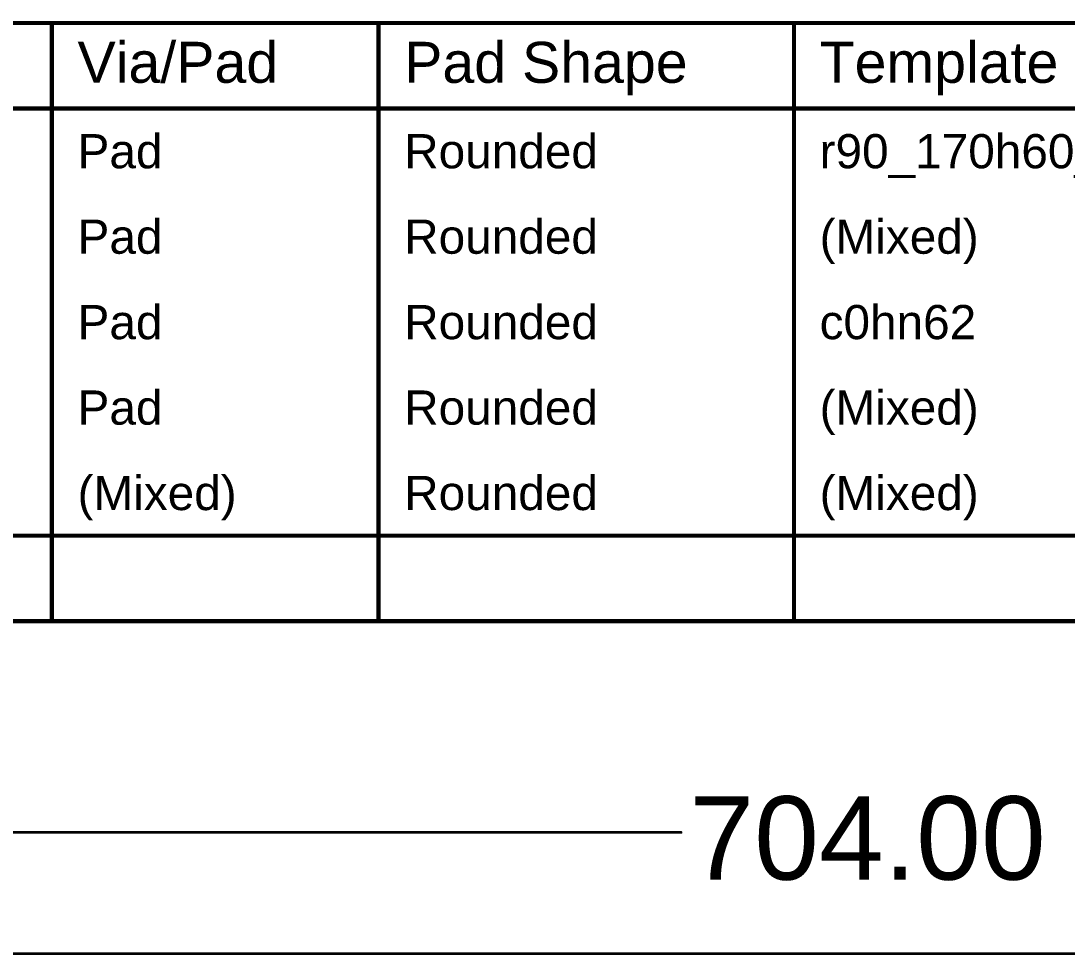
# Model space of a CAD drawing. Header units: inches. Extents: x -11 to 1110, y -7 to 455.
# Drawn here: x 252.1 to 347.7, y 369.9 to 455.2 of the extents above; entities that cross this region are included whole.
import ezdxf

# ---------------------------------------------------------------- set-up
doc = ezdxf.new("R2010")
doc.units = ezdxf.units.IN
for name, color, linetype in [('Board_outline', 216, 'Continuous'), ('Drill Drawing', 1, 'Continuous'), ('Mechanical 1', 6, 'Continuous')]:
    doc.layers.add(name, color=color, linetype=linetype)
doc.styles.add('Arial', font='', dxfattribs={"height": 0.2})
doc.styles.get('Arial').set_extended_font_data('Arial')

msp = doc.modelspace()

# ---------------------------------------------------------------- linework, layer by layer
at = {"layer": 'Board_outline'}
msp.add_lwpolyline([(0, 370, 0.254, 0.254, 0), (704, 370, 0.254, 0.254, 0)], format="xyseb", dxfattribs=at)
at = {"layer": 'Drill Drawing'}
for points in [[(-0.571, 455.007, 0.381, 0.381, 0), (690.429, 455.007, 0.381, 0.381, 0)], [(254.908, 400.371, 0.381, 0.381, 0), (254.908, 455.007, 0.381, 0.381, 0)], [(284.748, 400.371, 0.381, 0.381, 0), (284.748, 455.007, 0.381, 0.381, 0)], [(322.703, 400.371, 0.381, 0.381, 0), (322.703, 455.007, 0.381, 0.381, 0)], [(-0.571, 447.202, 0.381, 0.381, 0), (690.429, 447.202, 0.381, 0.381, 0)], [(-0.571, 408.176, 0.381, 0.381, 0), (690.429, 408.176, 0.381, 0.381, 0)], [(-0.571, 400.371, 0.381, 0.381, 0), (690.429, 400.371, 0.381, 0.381, 0)]]:
    msp.add_lwpolyline(points, format="xyseb", dxfattribs=at)
for points in [[(254.812, 455.007, 0.191, 0.191, 1), (255.003, 455.007, 0.191, 0.191, 1)], [(284.653, 455.007, 0.191, 0.191, 1), (284.843, 455.007, 0.191, 0.191, 1)], [(322.608, 455.007, 0.191, 0.191, 1), (322.798, 455.007, 0.191, 0.191, 1)], [(254.812, 400.371, 0.191, 0.191, 1), (255.003, 400.371, 0.191, 0.191, 1)], [(284.653, 400.371, 0.191, 0.191, 1), (284.843, 400.371, 0.191, 0.191, 1)], [(322.608, 400.371, 0.191, 0.191, 1), (322.798, 400.371, 0.191, 0.191, 1)]]:
    msp.add_lwpolyline(points, format="xyseb", close=True, dxfattribs=at)
at = {"layer": 'Mechanical 1'}
msp.add_lwpolyline([(0, 381.078, 0.254, 0.254, 0), (312.388, 381.078, 0.254, 0.254, 0)], format="xyseb", dxfattribs=at)
msp.add_lwpolyline([(312.325, 381.078, 0.127, 0.127, 1), (312.452, 381.078, 0.127, 0.127, 1)], format="xyseb", close=True, dxfattribs=at)

# ---------------------------------------------------------------- texts
at = {"layer": 'Drill Drawing', "style": 'Arial'}
for s, height, p in [('Via/Pad', 3.7465, (257.249, 449.544)), ('Pad Shape', 3.7465, (287.089, 449.544)), ('Template', 3.7465, (325.045, 449.544)), ('Pad', 3.1221, (257.249, 441.738)), ('Rounded', 3.1221, (287.089, 441.738)), ('r90_170h60_140r100', 3.12209, (325.045, 441.738)), ('Pad', 3.1221, (257.249, 433.933)), ('Rounded', 3.1221, (287.089, 433.933)), ('(Mixed)', 3.1221, (325.045, 433.933)), ('Pad', 3.1221, (257.249, 426.128)), ('Rounded', 3.1221, (287.089, 426.128)), ('c0hn62', 3.1221, (325.045, 426.128)), ('Pad', 3.1221, (257.249, 418.323)), ('Rounded', 3.1221, (287.089, 418.323)), ('(Mixed)', 3.1221, (325.045, 418.323)), ('(Mixed)', 3.1221, (257.249, 410.518)), ('Rounded', 3.1221, (287.089, 410.518)), ('(Mixed)', 3.1221, (325.045, 410.518))]:
    msp.add_text(s, height=height, dxfattribs=at).set_placement(p)
at = {"layer": 'Mechanical 1', "style": 'Arial'}
msp.add_text('704.00 (mm)', height=7.62, dxfattribs=at).set_placement((313.15, 376.761))

doc.saveas('drawing.dxf')
